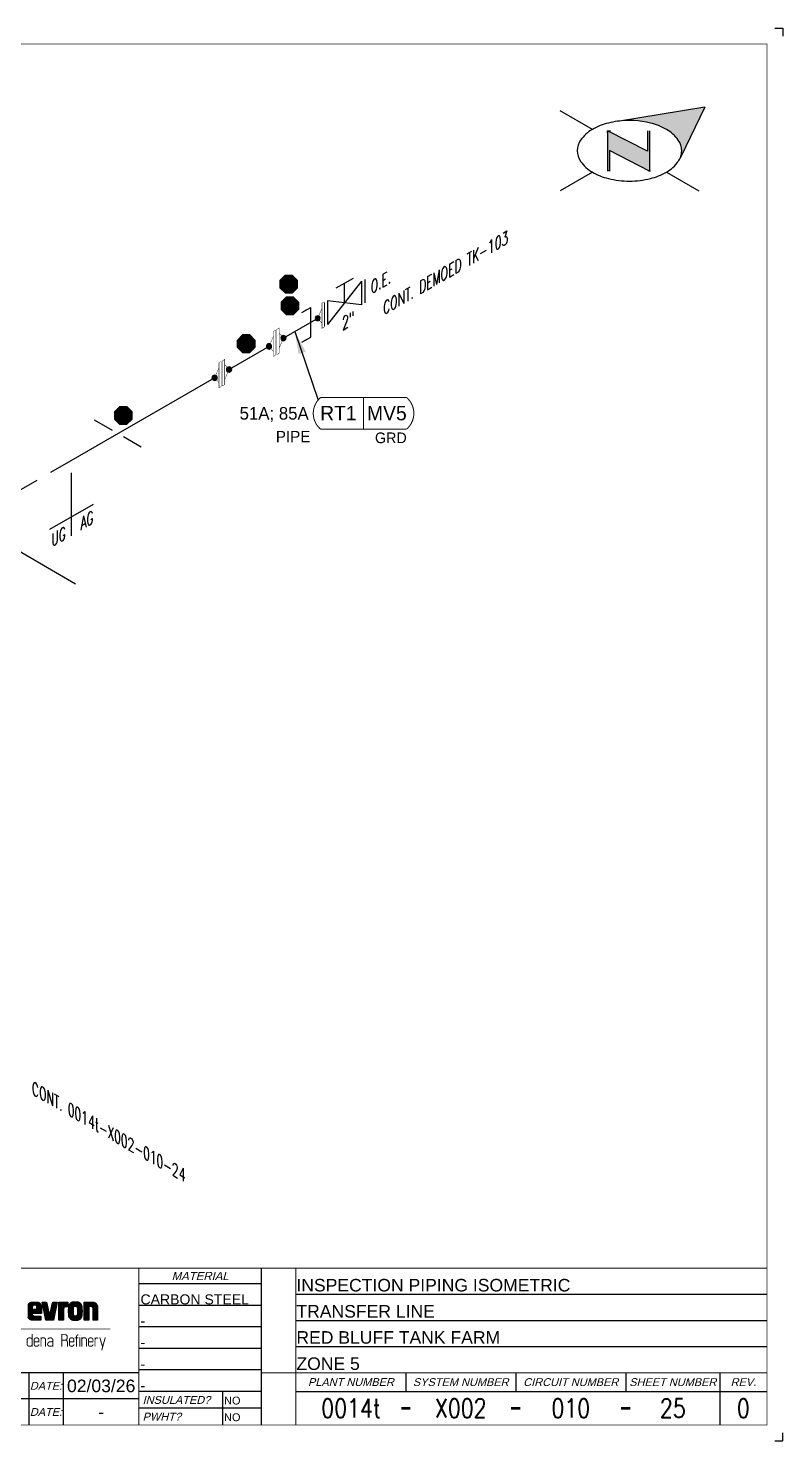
# Model space of a CAD drawing. Header units: inches. Extents: x 0.1 to 17.4, y 0.1 to 11.4.
# Drawn here: x 11.37 to 17.38, y 0.12 to 11.37 of the extents above; entities that cross this region are included whole.
import ezdxf
from ezdxf.enums import TextEntityAlignment as Align

# ---------------------------------------------------------------- set-up
doc = ezdxf.new("R2010")
doc.units = ezdxf.units.IN
doc.header["$MEASUREMENT"] = 0
doc.linetypes.add('HIDDEN', pattern=[0.375, 0.25, -0.125])
doc.linetypes.add('HIDDEN2', pattern=[0.1875, 0.125, -0.0625])
for name, color, linetype in [('3', 1, 'Continuous'), ('BORDER', 3, 'Continuous'), ('BORDERTEXT', 7, 'Continuous'), ('COMP', 1, 'Continuous'), ('Continuation', 7, 'Continuous'), ('DL', 20, 'Continuous'), ('FITTINGS', 4, 'Continuous'), ('LOGO', 8, 'Continuous'), ('PART_PCML', 7, 'Continuous'), ('PART_SelectedCML_RT', 132, 'Continuous'), ('PIPE-ANNO', 150, 'HIDDEN2'), ('TEXT', 7, 'Continuous'), ('UNAS.PIPE', 251, 'Continuous'), ('Welds', 7, 'Continuous')]:
    doc.layers.add(name, color=color, linetype=linetype)
doc.layers.add('PIPE', color=7, linetype='Continuous', lineweight=30)
doc.styles.add('CMLPAS', font='')
doc.styles.add('FEASStandard', font='arial.ttf')
doc.styles.add('PART_Standard', font='romans', dxfattribs={"width": 0.8, "height": 0.09})
doc.styles.add('Richmond', font='arial.ttf')
doc.styles.add('SIMPLEX', font='ROMANS')
doc.styles.get("Standard").update_dxf_attribs({"font": 'arial.ttf'})
doc.styles.get('CMLPAS').set_extended_font_data('Cordia New')
doc.dimstyles.new('Richmond', dxfattribs={"dimtxt": 0.18, "dimasz": 0.18, "dimexe": 0.18, "dimexo": 0.0625, "dimgap": 0.09, "dimtad": 0, "dimtih": 1, "dimtoh": 1, "dimdec": 4, "dimzin": 0, "dimdsep": 46, "dimtxsty": 'Richmond', "dimcen": 0.09, "dimadec": 0, "dimazin": 0, "dimtfac": 1, "dimtdec": 4, "dimtofl": 0, "dimtmove": 0, "dimatfit": 3, "dimfxl": 1, "dimtolj": 1, "dimtzin": 0, "dimarcsym": 0})
doc.dimstyles.get("Standard").update_dxf_attribs({"dimtxt": 0.18, "dimasz": 0.18, "dimexe": 0.18, "dimexo": 0.0625, "dimgap": 0.09, "dimtad": 0, "dimtih": 1, "dimtoh": 1, "dimdec": 4, "dimzin": 0, "dimdsep": 46, "dimtxsty": 'Standard', "dimcen": 0.09, "dimadec": 0, "dimazin": 0, "dimtfac": 1, "dimtdec": 4, "dimtofl": 0, "dimtmove": 0, "dimatfit": 3, "dimfxl": 1, "dimtolj": 1, "dimtzin": 0, "dimarcsym": 0})

# ---------------------------------------------------------------- blocks, each defined once
blk = doc.blocks.new('north2')
at = {"layer": 'BORDER'}
for points in [[(-0.706, -0.767, -0.156851), (-0.679, -0.851, -0.095667), (-0.689, -0.905), (-0.495, -0.504), (-1.19, -0.617, -0.092194), (-0.928, -0.631, -0.072341), (-0.801, -0.681, -0.106617)], [(-0.938, -1.011), (-0.936, -1.009), (-0.936, -0.691), (-0.952, -0.691), (-0.952, -0.853), (-1.27, -0.691), (-1.27, -0.707), (-1.27, -1.012), (-1.254, -1.012), (-1.254, -0.849)]]:
    blk.add_hatch(color=7, dxfattribs=at).paths.add_polyline_path(points)
at = {"layer": 'BORDER', "color": 7}
for p, q in [((-1.389, -0.681), (-1.646, -0.533)), ((-0.495, -0.504), (-1.19, -0.617)), ((-0.495, -0.504), (-0.689, -0.905)), ((-1.27, -0.691), (-1.27, -1.012)), ((-0.952, -0.853), (-1.27, -0.691)), ((-1.27, -0.707), (-1.27, -0.691)), ((-1.262, -0.691), (-1.246, -0.691)), ((-0.952, -0.691), (-0.952, -0.853)), ((-0.936, -0.691), (-0.936, -1.012)), ((-0.936, -1.012), (-1.254, -0.849)), ((-1.254, -0.849), (-1.254, -1.012)), ((-1.26, -1.011), (-1.262, -1.009)), ((-0.928, -1.012), (-0.944, -1.012)), ((-1.389, -1.021), (-1.646, -1.169)), ((-0.801, -1.021), (-0.544, -1.169))]:
    blk.add_line(p, q, dxfattribs=at)
for centre, radius, start, end in [((-1.152, -1.093), 0.476, 103.4495, 120), ((-1.095, -1.329), 0.719, 97.6203, 103.4495), ((-1.095, -1.329), 0.719, 76.5505, 97.6203), ((-1.039, -1.093), 0.476, 60, 76.5505), ((-1.367, -0.851), 0.144, 144.3429, 180), ((-1.238, -0.944), 0.304, 120, 144.3429), ((-0.953, -0.944), 0.304, 35.6571, 60), ((-0.823, -0.851), 0.144, 360, 35.6571), ((-1.367, -0.851), 0.144, 180, 215.6571), ((-0.823, -0.851), 0.144, 337.5796, 360), ((-1.238, -0.758), 0.304, 215.6571, 240), ((-0.953, -0.758), 0.304, 300, 324.3429), ((-0.823, -0.851), 0.144, 324.3429, 337.5547), ((-1.152, -0.609), 0.476, 240, 256.5505), ((-1.095, -0.373), 0.719, 256.5505, 270), ((-1.095, -0.373), 0.719, 270, 283.4495), ((-1.039, -0.609), 0.476, 283.4495, 300)]:
    blk.add_arc(centre, radius, start, end, dxfattribs=at)
blk = doc.blocks.new('A$C6804a2e5')
blk.add_blockref('north2', (0, 0))
blk = doc.blocks.new('A$C860dd1f6')
at = {"layer": 'PIPE'}
blk.add_blockref('A$C6804a2e5', (0, 0), dxfattribs=at)
blk = doc.blocks.new('Border')
at = {"layer": 'BORDER'}
for p, q in [((13.225, 1.375), (12.25, 1.375)), ((13.5, 1.292), (17.25, 1.292)), ((13.225, 1.203), (12.25, 1.203)), ((13.225, 1.032), (12.25, 1.032)), ((13.5, 1.083), (17.25, 1.083)), ((13.225, 0.86), (12.25, 0.86)), ((13.5, 0.875), (17.25, 0.875)), ((13.225, 0.689), (12.25, 0.689)), ((12.25, 0.667), (10.375, 0.667)), ((11.375, 0.667), (11.375, 0.25)), ((11.65, 0.25), (11.65, 0.667)), ((14.375, 0.667), (14.375, 0.517)), ((15.25, 0.667), (15.25, 0.517)), ((16.125, 0.667), (16.125, 0.517)), ((16.875, 0.667), (16.875, 0.25)), ((12.25, 0.458), (10.375, 0.458)), ((13.225, 0.517), (12.25, 0.517)), ((12.917, 0.517), (12.917, 0.25)), ((13.5, 0.517), (17.25, 0.517)), ((13.225, 0.384), (12.25, 0.384))]:
    blk.add_line(p, q, dxfattribs=at)
at = {"layer": 'BORDER', "const_width": 0.005}
blk.add_lwpolyline([(0.25, 0.25), (17.25, 0.25), (17.25, 11.25), (0.25, 11.25)], close=True, dxfattribs=at)
at = {"layer": 'BORDER', "const_width": 0.00833}
for points in [[(17.25, 1.5), (0.25, 1.5)], [(12.25, 0.25), (12.25, 1.5)], [(13.225, 0.25), (13.225, 1.5)], [(13.5, 0.25), (13.5, 1.5)], [(13.225, 0.667), (17.25, 0.667)]]:
    blk.add_lwpolyline(points, dxfattribs=at)
at = {"layer": 'BORDERTEXT'}
blk.add_line((16.113, 0.384), (16.125, 0.384), dxfattribs=at)
at = {"layer": 'BORDERTEXT', "const_width": 0.0208}
for points in [[(14.338, 0.384), (14.412, 0.384)], [(15.212, 0.384), (15.287, 0.384)], [(16.087, 0.384), (16.163, 0.384)]]:
    blk.add_lwpolyline(points, dxfattribs=at)
at = {"layer": 'LOGO'}
for p, q in [((11.371, 1.104), (11.371, 1.211)), ((11.374, 1.099), (11.374, 1.216)), ((11.377, 1.096), (11.377, 1.219)), ((11.38, 1.093), (11.38, 1.222)), ((11.383, 1.091), (11.383, 1.224)), ((11.386, 1.089), (11.386, 1.226)), ((11.389, 1.088), (11.389, 1.227)), ((11.393, 1.087), (11.393, 1.228)), ((11.396, 1.086), (11.396, 1.229)), ((11.399, 1.086), (11.399, 1.229)), ((11.402, 1.139), (11.402, 1.229)), ((11.402, 1.086), (11.402, 1.132)), ((11.405, 1.2), (11.405, 1.229)), ((11.405, 1.139), (11.405, 1.174)), ((11.408, 1.202), (11.408, 1.229)), ((11.408, 1.139), (11.408, 1.174)), ((11.411, 1.204), (11.411, 1.229)), ((11.411, 1.139), (11.411, 1.174)), ((11.414, 1.205), (11.414, 1.229)), ((11.414, 1.139), (11.414, 1.174)), ((11.418, 1.205), (11.418, 1.229)), ((11.418, 1.139), (11.418, 1.174)), ((11.421, 1.205), (11.421, 1.229)), ((11.421, 1.139), (11.421, 1.174)), ((11.424, 1.205), (11.424, 1.229)), ((11.424, 1.139), (11.424, 1.174)), ((11.427, 1.205), (11.427, 1.229)), ((11.427, 1.139), (11.427, 1.174)), ((11.43, 1.204), (11.43, 1.229)), ((11.43, 1.139), (11.43, 1.174)), ((11.433, 1.202), (11.433, 1.229)), ((11.433, 1.139), (11.433, 1.174)), ((11.436, 1.199), (11.436, 1.229)), ((11.436, 1.139), (11.436, 1.174)), ((11.439, 1.139), (11.439, 1.229)), ((11.443, 1.139), (11.443, 1.229)), ((11.446, 1.139), (11.446, 1.229)), ((11.449, 1.139), (11.449, 1.228)), ((11.452, 1.139), (11.452, 1.227)), ((11.455, 1.139), (11.455, 1.225)), ((11.458, 1.139), (11.458, 1.223)), ((11.461, 1.139), (11.461, 1.221)), ((11.464, 1.139), (11.464, 1.218)), ((11.468, 1.139), (11.468, 1.214)), ((11.471, 1.139), (11.471, 1.208)), ((11.474, 1.139), (11.474, 1.196)), ((11.483, 1.216), (11.483, 1.229)), ((11.486, 1.201), (11.486, 1.229)), ((11.489, 1.186), (11.489, 1.229)), ((11.493, 1.171), (11.493, 1.229)), ((11.496, 1.156), (11.496, 1.229)), ((11.499, 1.141), (11.499, 1.229)), ((11.502, 1.126), (11.502, 1.229)), ((11.505, 1.111), (11.505, 1.229)), ((11.508, 1.096), (11.508, 1.229)), ((11.511, 1.086), (11.511, 1.229)), ((11.514, 1.086), (11.514, 1.229)), ((11.518, 1.086), (11.518, 1.224)), ((11.521, 1.086), (11.521, 1.209)), ((11.524, 1.086), (11.524, 1.195)), ((11.527, 1.086), (11.527, 1.181)), ((11.53, 1.086), (11.53, 1.167)), ((11.533, 1.086), (11.533, 1.153)), ((11.536, 1.086), (11.536, 1.138)), ((11.543, 1.086), (11.543, 1.133)), ((11.546, 1.086), (11.546, 1.146)), ((11.549, 1.086), (11.549, 1.16)), ((11.552, 1.086), (11.552, 1.174)), ((11.555, 1.086), (11.555, 1.187)), ((11.558, 1.086), (11.558, 1.201)), ((11.561, 1.086), (11.561, 1.215)), ((11.564, 1.086), (11.564, 1.228)), ((11.568, 1.086), (11.568, 1.229)), ((11.571, 1.089), (11.571, 1.229)), ((11.574, 1.104), (11.574, 1.229)), ((11.577, 1.119), (11.577, 1.229)), ((11.58, 1.134), (11.58, 1.229)), ((11.583, 1.149), (11.583, 1.229)), ((11.586, 1.163), (11.586, 1.229)), ((11.589, 1.178), (11.589, 1.229)), ((11.593, 1.193), (11.593, 1.229)), ((11.596, 1.208), (11.596, 1.229)), ((11.599, 1.222), (11.599, 1.229)), ((11.614, 1.086), (11.614, 1.229)), ((11.618, 1.086), (11.618, 1.229)), ((11.621, 1.086), (11.621, 1.229)), ((11.624, 1.086), (11.624, 1.229)), ((11.627, 1.086), (11.627, 1.229)), ((11.63, 1.086), (11.63, 1.229)), ((11.633, 1.086), (11.633, 1.229)), ((11.636, 1.086), (11.636, 1.229)), ((11.639, 1.086), (11.639, 1.229)), ((11.643, 1.086), (11.643, 1.229)), ((11.646, 1.086), (11.646, 1.229)), ((11.649, 1.086), (11.649, 1.229)), ((11.652, 1.183), (11.652, 1.229)), ((11.655, 1.187), (11.655, 1.229)), ((11.658, 1.189), (11.658, 1.229)), ((11.661, 1.19), (11.661, 1.229)), ((11.664, 1.191), (11.664, 1.229)), ((11.668, 1.191), (11.668, 1.229)), ((11.671, 1.191), (11.671, 1.229)), ((11.674, 1.191), (11.674, 1.229)), ((11.677, 1.191), (11.677, 1.229)), ((11.68, 1.191), (11.68, 1.229)), ((11.683, 1.191), (11.683, 1.229)), ((11.689, 1.143), (11.689, 1.173)), ((11.693, 1.115), (11.693, 1.201)), ((11.696, 1.107), (11.696, 1.208)), ((11.699, 1.103), (11.699, 1.213)), ((11.702, 1.099), (11.702, 1.216)), ((11.705, 1.096), (11.705, 1.22)), ((11.708, 1.093), (11.708, 1.222)), ((11.711, 1.092), (11.711, 1.224)), ((11.714, 1.09), (11.714, 1.225)), ((11.718, 1.088), (11.718, 1.227)), ((11.721, 1.087), (11.721, 1.228)), ((11.724, 1.087), (11.724, 1.229)), ((11.727, 1.185), (11.727, 1.229)), ((11.727, 1.086), (11.727, 1.13)), ((11.73, 1.19), (11.73, 1.229)), ((11.733, 1.193), (11.733, 1.229)), ((11.736, 1.194), (11.736, 1.229)), ((11.739, 1.195), (11.739, 1.229)), ((11.743, 1.195), (11.743, 1.229)), ((11.746, 1.195), (11.746, 1.229)), ((11.749, 1.195), (11.749, 1.229)), ((11.752, 1.195), (11.752, 1.229)), ((11.755, 1.193), (11.755, 1.229)), ((11.758, 1.191), (11.758, 1.229)), ((11.761, 1.187), (11.761, 1.229)), ((11.761, 1.086), (11.761, 1.129)), ((11.764, 1.087), (11.764, 1.229)), ((11.768, 1.087), (11.768, 1.228)), ((11.771, 1.088), (11.771, 1.227)), ((11.774, 1.089), (11.774, 1.226)), ((11.777, 1.091), (11.777, 1.224)), ((11.78, 1.093), (11.78, 1.222)), ((11.783, 1.095), (11.783, 1.22)), ((11.786, 1.098), (11.786, 1.217)), ((11.789, 1.102), (11.789, 1.214)), ((11.793, 1.106), (11.793, 1.209)), ((11.796, 1.113), (11.796, 1.202)), ((11.799, 1.131), (11.799, 1.184)), ((11.814, 1.086), (11.814, 1.229)), ((11.818, 1.086), (11.818, 1.229)), ((11.821, 1.086), (11.821, 1.229)), ((11.824, 1.086), (11.824, 1.229)), ((11.827, 1.086), (11.827, 1.229)), ((11.83, 1.086), (11.83, 1.229)), ((11.833, 1.086), (11.833, 1.229)), ((11.836, 1.086), (11.836, 1.229)), ((11.839, 1.086), (11.839, 1.229)), ((11.843, 1.086), (11.843, 1.229)), ((11.846, 1.086), (11.846, 1.229)), ((11.849, 1.086), (11.849, 1.229)), ((11.852, 1.194), (11.852, 1.229)), ((11.855, 1.194), (11.855, 1.229)), ((11.858, 1.194), (11.858, 1.229)), ((11.861, 1.194), (11.861, 1.229)), ((11.864, 1.194), (11.864, 1.229)), ((11.868, 1.194), (11.868, 1.229)), ((11.871, 1.193), (11.871, 1.229)), ((11.874, 1.193), (11.874, 1.229)), ((11.877, 1.191), (11.877, 1.229)), ((11.88, 1.188), (11.88, 1.229)), ((11.883, 1.184), (11.883, 1.229)), ((11.886, 1.086), (11.886, 1.229)), ((11.889, 1.086), (11.889, 1.228)), ((11.893, 1.086), (11.893, 1.228)), ((11.896, 1.086), (11.896, 1.226)), ((11.899, 1.086), (11.899, 1.225)), ((11.902, 1.086), (11.902, 1.223)), ((11.905, 1.086), (11.905, 1.221)), ((11.908, 1.086), (11.908, 1.219)), ((11.911, 1.086), (11.911, 1.215)), ((11.914, 1.086), (11.914, 1.212)), ((11.918, 1.086), (11.918, 1.206)), ((11.921, 1.086), (11.921, 1.198)), ((11.405, 1.086), (11.405, 1.124)), ((11.408, 1.086), (11.408, 1.121)), ((11.411, 1.086), (11.411, 1.119)), ((11.414, 1.086), (11.414, 1.118)), ((11.418, 1.086), (11.418, 1.117)), ((11.421, 1.086), (11.421, 1.117)), ((11.424, 1.086), (11.424, 1.117)), ((11.427, 1.086), (11.427, 1.117)), ((11.43, 1.086), (11.43, 1.117)), ((11.433, 1.086), (11.433, 1.117)), ((11.436, 1.086), (11.436, 1.117)), ((11.439, 1.086), (11.439, 1.117)), ((11.443, 1.086), (11.443, 1.117)), ((11.446, 1.086), (11.446, 1.117)), ((11.449, 1.086), (11.449, 1.117)), ((11.452, 1.086), (11.452, 1.117)), ((11.455, 1.086), (11.455, 1.117)), ((11.458, 1.086), (11.458, 1.117)), ((11.461, 1.086), (11.461, 1.117)), ((11.464, 1.086), (11.464, 1.117)), ((11.468, 1.086), (11.468, 1.117)), ((11.471, 1.086), (11.471, 1.117)), ((11.539, 1.086), (11.539, 1.124)), ((11.73, 1.086), (11.73, 1.125)), ((11.733, 1.086), (11.733, 1.122)), ((11.736, 1.086), (11.736, 1.121)), ((11.739, 1.086), (11.739, 1.12)), ((11.743, 1.086), (11.743, 1.12)), ((11.746, 1.086), (11.746, 1.12)), ((11.749, 1.086), (11.749, 1.12)), ((11.752, 1.086), (11.752, 1.121)), ((11.755, 1.086), (11.755, 1.122)), ((11.758, 1.086), (11.758, 1.124))]:
    blk.add_line(p, q, dxfattribs=at)
for points in [[(11.369, 1.209), (11.37, 1.211), (11.372, 1.213), (11.373, 1.215), (11.374, 1.216), (11.376, 1.218), (11.377, 1.22), (11.379, 1.221), (11.381, 1.223), (11.382, 1.224), (11.385, 1.225), (11.387, 1.226), (11.389, 1.227), (11.391, 1.228), (11.393, 1.228), (11.395, 1.229), (11.397, 1.229), (11.399, 1.229), (11.402, 1.229), (11.438, 1.229), (11.44, 1.229), (11.443, 1.229), (11.445, 1.229), (11.447, 1.228), (11.449, 1.228), (11.451, 1.227), (11.453, 1.226), (11.455, 1.225), (11.457, 1.224), (11.459, 1.223), (11.461, 1.221), (11.463, 1.22), (11.464, 1.218), (11.466, 1.216), (11.467, 1.215), (11.468, 1.213), (11.47, 1.211), (11.47, 1.209), (11.471, 1.207), (11.472, 1.205), (11.473, 1.203), (11.473, 1.2), (11.474, 1.198), (11.474, 1.196), (11.474, 1.194), (11.474, 1.139), (11.402, 1.139), (11.402, 1.139), (11.402, 1.133), (11.402, 1.132), (11.402, 1.13), (11.403, 1.129), (11.403, 1.127), (11.404, 1.126), (11.405, 1.125), (11.406, 1.123), (11.407, 1.122), (11.408, 1.121), (11.409, 1.12), (11.411, 1.119), (11.412, 1.119), (11.414, 1.118), (11.415, 1.117), (11.417, 1.117), (11.418, 1.117), (11.42, 1.117), (11.471, 1.117), (11.471, 1.086), (11.402, 1.086), (11.399, 1.086), (11.397, 1.086), (11.395, 1.086), (11.393, 1.087), (11.391, 1.088), (11.389, 1.088), (11.387, 1.089), (11.385, 1.09), (11.382, 1.091), (11.381, 1.093), (11.379, 1.094), (11.377, 1.095), (11.376, 1.097), (11.374, 1.099), (11.373, 1.101), (11.372, 1.102), (11.37, 1.104), (11.369, 1.106)], [(11.439, 1.174), (11.439, 1.191), (11.439, 1.192), (11.439, 1.194), (11.438, 1.195), (11.438, 1.196), (11.437, 1.198), (11.437, 1.199), (11.436, 1.2), (11.435, 1.201), (11.434, 1.202), (11.433, 1.202), (11.432, 1.203), (11.431, 1.204), (11.429, 1.204), (11.428, 1.205), (11.427, 1.205), (11.425, 1.205), (11.416, 1.205), (11.415, 1.205), (11.413, 1.205), (11.412, 1.204), (11.411, 1.204), (11.409, 1.203), (11.408, 1.202), (11.407, 1.202), (11.406, 1.201), (11.405, 1.2), (11.404, 1.199), (11.404, 1.198), (11.403, 1.196), (11.403, 1.195), (11.402, 1.194), (11.402, 1.192), (11.402, 1.191), (11.402, 1.174), (11.439, 1.174)], [(11.57, 1.086), (11.51, 1.086), (11.48, 1.229), (11.516, 1.229), (11.54, 1.121), (11.565, 1.229), (11.6, 1.229), (11.57, 1.086)], [(11.614, 1.086), (11.614, 1.229), (11.684, 1.229), (11.684, 1.191), (11.665, 1.191), (11.664, 1.191), (11.662, 1.19), (11.661, 1.19), (11.66, 1.19), (11.658, 1.189), (11.657, 1.189), (11.656, 1.188), (11.655, 1.187), (11.654, 1.186), (11.653, 1.185), (11.652, 1.184), (11.652, 1.182), (11.651, 1.181), (11.651, 1.18), (11.651, 1.179), (11.65, 1.177), (11.65, 1.176), (11.65, 1.086), (11.614, 1.086)]]:
    blk.add_lwpolyline(points, dxfattribs=at)
for points in [[(11.696, 1.209), (11.695, 1.206), (11.694, 1.204), (11.693, 1.202), (11.692, 1.2), (11.692, 1.197), (11.691, 1.195), (11.691, 1.192), (11.691, 1.19), (11.691, 1.188), (11.69, 1.187), (11.69, 1.187), (11.69, 1.186), (11.69, 1.186), (11.69, 1.185), (11.69, 1.185), (11.69, 1.184), (11.69, 1.184), (11.69, 1.183), (11.69, 1.183), (11.69, 1.182), (11.69, 1.182), (11.69, 1.181), (11.69, 1.181), (11.69, 1.18), (11.69, 1.18), (11.69, 1.179), (11.69, 1.179), (11.69, 1.178), (11.69, 1.178), (11.69, 1.177), (11.69, 1.177), (11.69, 1.176), (11.69, 1.176), (11.69, 1.175), (11.69, 1.175), (11.69, 1.174), (11.69, 1.174), (11.69, 1.173), (11.69, 1.173), (11.689, 1.172), (11.689, 1.172), (11.689, 1.171), (11.689, 1.171), (11.689, 1.17), (11.689, 1.17), (11.689, 1.169), (11.689, 1.169), (11.689, 1.168), (11.689, 1.168), (11.689, 1.167), (11.689, 1.167), (11.689, 1.166), (11.689, 1.166), (11.689, 1.165), (11.689, 1.165), (11.689, 1.164), (11.689, 1.164), (11.689, 1.163), (11.689, 1.163), (11.689, 1.162), (11.689, 1.162), (11.689, 1.161), (11.689, 1.16), (11.689, 1.16), (11.689, 1.16), (11.689, 1.159), (11.689, 1.159), (11.689, 1.158), (11.689, 1.157), (11.689, 1.157), (11.689, 1.157), (11.689, 1.156), (11.689, 1.156), (11.689, 1.155), (11.689, 1.155), (11.689, 1.154), (11.689, 1.154), (11.689, 1.153), (11.689, 1.153), (11.689, 1.152), (11.689, 1.151), (11.689, 1.151), (11.689, 1.151), (11.689, 1.15), (11.689, 1.15), (11.689, 1.149), (11.689, 1.148), (11.689, 1.148), (11.689, 1.148), (11.689, 1.147), (11.689, 1.147), (11.689, 1.146), (11.689, 1.146), (11.689, 1.145), (11.689, 1.145), (11.689, 1.144), (11.689, 1.144), (11.689, 1.143), (11.69, 1.142), (11.69, 1.142), (11.69, 1.141), (11.69, 1.141), (11.69, 1.141), (11.69, 1.14), (11.69, 1.139), (11.69, 1.139), (11.69, 1.138), (11.69, 1.138), (11.69, 1.138), (11.69, 1.137), (11.69, 1.136), (11.69, 1.136), (11.69, 1.135), (11.69, 1.135), (11.69, 1.134), (11.69, 1.134), (11.69, 1.133), (11.69, 1.133), (11.69, 1.132), (11.69, 1.132), (11.69, 1.131), (11.69, 1.131), (11.69, 1.13), (11.69, 1.13), (11.69, 1.129), (11.69, 1.129), (11.69, 1.129), (11.69, 1.128), (11.691, 1.127), (11.691, 1.128), (11.691, 1.125), (11.691, 1.123), (11.691, 1.12), (11.692, 1.118), (11.692, 1.116), (11.693, 1.113), (11.694, 1.111), (11.695, 1.109), (11.696, 1.107), (11.697, 1.105), (11.699, 1.103), (11.7, 1.101), (11.702, 1.099), (11.703, 1.097), (11.705, 1.095), (11.707, 1.094), (11.709, 1.093), (11.711, 1.091), (11.714, 1.09), (11.716, 1.089), (11.718, 1.088), (11.72, 1.088), (11.723, 1.087), (11.725, 1.086), (11.727, 1.086), (11.73, 1.086), (11.732, 1.086), (11.745, 1.086), (11.757, 1.086), (11.759, 1.086), (11.762, 1.086), (11.764, 1.086), (11.766, 1.087), (11.769, 1.088), (11.771, 1.088), (11.773, 1.089), (11.775, 1.09), (11.778, 1.091), (11.78, 1.093), (11.782, 1.094), (11.783, 1.095), (11.785, 1.097), (11.787, 1.099), (11.789, 1.101), (11.79, 1.103), (11.792, 1.105), (11.793, 1.107), (11.794, 1.109), (11.795, 1.111), (11.796, 1.113), (11.797, 1.116), (11.797, 1.118), (11.798, 1.12), (11.798, 1.123), (11.798, 1.125), (11.798, 1.128), (11.798, 1.127), (11.798, 1.128), (11.799, 1.129), (11.799, 1.13), (11.799, 1.13), (11.799, 1.131), (11.799, 1.132), (11.799, 1.133), (11.799, 1.133), (11.799, 1.134), (11.8, 1.135), (11.8, 1.136), (11.8, 1.136), (11.8, 1.137), (11.8, 1.138), (11.8, 1.139), (11.8, 1.139), (11.8, 1.14), (11.8, 1.141), (11.8, 1.142), (11.8, 1.142), (11.8, 1.143), (11.8, 1.144), (11.8, 1.145), (11.8, 1.146), (11.8, 1.146), (11.8, 1.147), (11.8, 1.148), (11.8, 1.148), (11.8, 1.149), (11.801, 1.15), (11.801, 1.151), (11.801, 1.151), (11.801, 1.152), (11.801, 1.153), (11.801, 1.154), (11.801, 1.155), (11.801, 1.155), (11.801, 1.156), (11.801, 1.157), (11.801, 1.157), (11.801, 1.158), (11.801, 1.159), (11.801, 1.16), (11.801, 1.16), (11.801, 1.161), (11.801, 1.162), (11.801, 1.163), (11.801, 1.164), (11.801, 1.165), (11.8, 1.165), (11.8, 1.166), (11.8, 1.167), (11.8, 1.168), (11.8, 1.168), (11.8, 1.169), (11.8, 1.17), (11.8, 1.17), (11.8, 1.171), (11.8, 1.172), (11.8, 1.173), (11.8, 1.174), (11.8, 1.174), (11.8, 1.175), (11.8, 1.176), (11.8, 1.177), (11.8, 1.177), (11.8, 1.178), (11.8, 1.179), (11.8, 1.179), (11.799, 1.18), (11.799, 1.181), (11.799, 1.182), (11.799, 1.182), (11.799, 1.183), (11.799, 1.184), (11.799, 1.185), (11.799, 1.186), (11.799, 1.186), (11.798, 1.187), (11.798, 1.188), (11.798, 1.19), (11.798, 1.192), (11.798, 1.195), (11.797, 1.197), (11.797, 1.2), (11.796, 1.202), (11.795, 1.204), (11.794, 1.206), (11.793, 1.209), (11.792, 1.211), (11.79, 1.213), (11.789, 1.214), (11.787, 1.216), (11.785, 1.218), (11.783, 1.22), (11.782, 1.221), (11.78, 1.223), (11.778, 1.224), (11.775, 1.225), (11.773, 1.226), (11.771, 1.227), (11.769, 1.228), (11.766, 1.228), (11.764, 1.229), (11.762, 1.229), (11.759, 1.229), (11.757, 1.229), (11.745, 1.229), (11.732, 1.229), (11.73, 1.229), (11.727, 1.229), (11.725, 1.229), (11.723, 1.228), (11.72, 1.228), (11.718, 1.227), (11.716, 1.226), (11.714, 1.225), (11.711, 1.224), (11.709, 1.223), (11.707, 1.221), (11.705, 1.22), (11.703, 1.218), (11.702, 1.216), (11.7, 1.214), (11.699, 1.213), (11.697, 1.211)], [(11.727, 1.186), (11.727, 1.184), (11.726, 1.183), (11.726, 1.182), (11.726, 1.18), (11.726, 1.135), (11.726, 1.133), (11.726, 1.132), (11.727, 1.131), (11.727, 1.13), (11.728, 1.128), (11.729, 1.127), (11.729, 1.126), (11.73, 1.125), (11.731, 1.124), (11.732, 1.123), (11.733, 1.122), (11.734, 1.121), (11.736, 1.121), (11.737, 1.121), (11.738, 1.12), (11.74, 1.12), (11.741, 1.12), (11.745, 1.12), (11.748, 1.12), (11.749, 1.12), (11.751, 1.12), (11.752, 1.121), (11.753, 1.121), (11.754, 1.121), (11.756, 1.122), (11.757, 1.123), (11.758, 1.124), (11.759, 1.125), (11.76, 1.126), (11.761, 1.127), (11.761, 1.128), (11.762, 1.13), (11.762, 1.131), (11.762, 1.132), (11.762, 1.133), (11.763, 1.135), (11.763, 1.18), (11.762, 1.182), (11.762, 1.183), (11.762, 1.184), (11.762, 1.186), (11.761, 1.187), (11.761, 1.188), (11.76, 1.189), (11.759, 1.19), (11.758, 1.191), (11.757, 1.192), (11.756, 1.193), (11.754, 1.194), (11.753, 1.194), (11.752, 1.195), (11.751, 1.195), (11.749, 1.195), (11.748, 1.195), (11.741, 1.195), (11.74, 1.195), (11.738, 1.195), (11.737, 1.195), (11.736, 1.194), (11.734, 1.194), (11.733, 1.193), (11.732, 1.192), (11.731, 1.191), (11.73, 1.19), (11.729, 1.189), (11.729, 1.188), (11.728, 1.187)]]:
    blk.add_lwpolyline(points, close=True, dxfattribs=at)
blk.add_lwpolyline([(11.897, 1.226), (11.899, 1.225), (11.901, 1.224), (11.903, 1.223), (11.905, 1.221), (11.907, 1.22), (11.909, 1.218), (11.911, 1.216), (11.912, 1.214), (11.914, 1.213), (11.915, 1.211), (11.916, 1.209), (11.917, 1.206), (11.919, 1.204), (11.919, 1.202), (11.92, 1.2), (11.921, 1.197), (11.921, 1.195), (11.922, 1.192), (11.922, 1.19), (11.922, 1.188), (11.922, 1.086), (11.885, 1.086), (11.885, 1.177, 0.414214), (11.868, 1.194), (11.851, 1.194), (11.851, 1.086), (11.814, 1.086), (11.814, 1.229), (11.88, 1.229), (11.883, 1.229), (11.885, 1.229), (11.887, 1.229), (11.89, 1.228), (11.892, 1.228), (11.895, 1.227)], format="xyb", close=True, dxfattribs=at)
for points, const_width in [([(12.024, 1.015), (11.127, 1.015)], 0.00625), ([(11.4, 0.976), (11.4, 0.875)], 0.00773), ([(11.45, 0.913), (11.421, 0.913)], 0.00773), ([(11.471, 0.948), (11.471, 0.933)], 0.00773), ([(11.638, 0.974), (11.638, 0.875)], 0.00773), ([(11.729, 0.913), (11.7, 0.913)], 0.00773), ([(11.74, 0.944), (11.769, 0.944)], 0.00773), ([(11.781, 0.948), (11.781, 0.875)], 0.00773), ([(11.796, 0.948), (11.796, 0.933)], 0.00773), ([(11.881, 0.913), (11.852, 0.913)], 0.00773), ([(11.901, 0.948), (11.901, 0.875)], 0.00773), ([(11.939, 0.948), (11.961, 0.874)], 0.00773), ([(11.983, 0.948), (11.954, 0.845)], 0.00773)]:
    blk.add_lwpolyline(points, dxfattribs=dict(at, const_width=const_width))
for points, const_width in [([(11.4, 0.933), (11.4, 0.933, 0.313861), (11.385, 0.944), (11.374, 0.944, 0.382974), (11.36, 0.922), (11.36, 0.9, 0.382974), (11.374, 0.878), (11.385, 0.878, 0.313861), (11.4, 0.889), (11.4, 0.889)], 0.00773), ([(11.454, 0.909), (11.454, 0.929, 0.414214), (11.439, 0.944), (11.432, 0.944, 0.414214), (11.417, 0.929), (11.417, 0.893, 0.414214), (11.432, 0.878), (11.439, 0.878, 0.414214), (11.454, 0.893), (11.454, 0.893)], 0.00773), ([(11.507, 0.875), (11.507, 0.93, 0.414214), (11.493, 0.945), (11.485, 0.945, 0.414214), (11.471, 0.93), (11.471, 0.875)], 0.00773), ([(11.565, 0.915), (11.544, 0.913, 0.396573), (11.524, 0.895), (11.524, 0.891, 0.414214), (11.548, 0.878), (11.565, 0.881)], 0.00773), ([(11.526, 0.933), (11.526, 0.933, -0.313861), (11.54, 0.944), (11.551, 0.944, -0.382974), (11.566, 0.922), (11.566, 0.875, -0.382974)], 0.00773), ([(11.642, 0.97), (11.663, 0.97, -0.414214), (11.68, 0.953), (11.68, 0.944, -0.414214), (11.663, 0.927), (11.642, 0.927)], 0.00773), ([(11.666, 0.927), (11.666, 0.927, -0.379119), (11.681, 0.912), (11.681, 0.875)], 0.00773), ([(11.733, 0.909), (11.733, 0.929, 0.414214), (11.718, 0.944), (11.711, 0.944, 0.414214), (11.697, 0.929), (11.697, 0.893, 0.414214), (11.711, 0.878), (11.718, 0.878, 0.414214), (11.733, 0.893), (11.733, 0.893)], 0.00773), ([(11.769, 0.969), (11.769, 0.969, 0.414214), (11.754, 0.955), (11.754, 0.875)], 0.00773), ([(11.779, 0.968, 1), (11.783, 0.968, 1)], 0.00387), ([(11.833, 0.875), (11.833, 0.93, 0.414214), (11.818, 0.945), (11.811, 0.945, 0.414214), (11.796, 0.93), (11.796, 0.875)], 0.00773), ([(11.885, 0.909), (11.885, 0.929, 0.414214), (11.87, 0.944), (11.863, 0.944, 0.414214), (11.848, 0.929), (11.848, 0.893, 0.414214), (11.863, 0.878), (11.87, 0.878, 0.414214), (11.885, 0.893), (11.885, 0.893)], 0.00773), ([(11.926, 0.94), (11.926, 0.94), (11.926, 0.94), (11.926, 0.94, 0.663975), (11.901, 0.929), (11.901, 0.929)], 0.00773)]:
    blk.add_lwpolyline(points, format="xyb", dxfattribs=dict(at, const_width=const_width))
at = {"layer": 'BORDERTEXT', "style": 'FEASStandard', "oblique": 15}
for s, height, p in [('MATERIAL', 0.065, (12.738, 1.437)), ('PLANT NUMBER', 0.0625, (13.938, 0.592)), ('SYSTEM NUMBER', 0.0625, (14.812, 0.592)), ('CIRCUIT NUMBER', 0.0625, (15.688, 0.592)), ('SHEET NUMBER', 0.0625, (16.5, 0.592)), ('REV.', 0.0625, (17.062, 0.592))]:
    blk.add_text(s, height=height, dxfattribs=at).set_placement(p, align=Align.MIDDLE)
for s, p in [('DATE:', (11.382, 0.562)), ('INSULATED?', (12.28, 0.45)), ('DATE:', (11.382, 0.354)), ('PWHT?', (12.28, 0.317))]:
    blk.add_text(s, height=0.0625, dxfattribs=at).set_placement(p, align=Align.MIDDLE_LEFT)
blk = doc.blocks.new('BORDER TEXT')
at = {"layer": 'BORDERTEXT'}
for tag, p, height, style in [('API_PIPE_CLASS', (5.464, 1.254), 0.08, 'Richmond'), ('MATERIAL1', (12.263, 1.211), 0.08, 'Richmond'), ('P&ID_#1', (0.25, 1.083), 0.0625, 'FEASStandard'), ('LINE_#1', (1.487, 1.083), 0.0625, 'FEASStandard'), ('CVX_PIPE_SPEC', (5.462, 1.093), 0.08, 'Richmond'), ('OP_TEMP', (5.169, 0.932), 0.08, 'Richmond'), ('MATERIAL2', (12.263, 1.04), 0.08, 'Richmond'), ('P&ID_#2', (0.25, 0.922), 0.0625, 'FEASStandard'), ('LINE_#2', (1.487, 0.922), 0.0625, 'FEASStandard'), ('MATERIAL3', (12.263, 0.868), 0.08, 'Richmond'), ('P&ID_#3', (0.25, 0.762), 0.0625, 'FEASStandard'), ('LINE_#3', (1.487, 0.762), 0.0625, 'FEASStandard'), ('FROM', (5.015, 0.772), 0.08, 'Richmond'), ('TO', (4.854, 0.611), 0.08, 'Richmond'), ('MATERIAL4', (12.263, 0.696), 0.08, 'Richmond'), ('P&ID_#4', (0.25, 0.601), 0.0625, 'FEASStandard'), ('LINE_#4', (1.487, 0.601), 0.0625, 'FEASStandard'), ('MATERIAL5', (12.263, 0.525), 0.08, 'Richmond'), ('P&ID_#5', (0.25, 0.44), 0.0625, 'FEASStandard'), ('LINE_#5', (1.487, 0.44), 0.0625, 'FEASStandard'), ('MISC', (4.979, 0.451), 0.08, 'Richmond'), ('INSULATION', (12.928, 0.414), 0.0625, 'FEASStandard'), ('P&ID_#6', (0.25, 0.28), 0.0625, 'FEASStandard'), ('LINE_#6', (1.487, 0.28), 0.0625, 'FEASStandard'), ('PWHT', (12.928, 0.281), 0.0625, 'FEASStandard')]:
    blk.add_attdef(tag, p, '', height=height, dxfattribs=dict(at, style=style))
at = {"layer": 'BORDERTEXT', "style": 'FEASStandard'}
for tag, p in [('DR.BY', (11.075, 0.562)), ('DR.BY_DATE', (11.95, 0.562)), ('CHK_BY', (11.075, 0.354)), ('CHK._BY_DATE', (11.95, 0.354))]:
    blk.add_attdef(tag, text='', height=0.1, dxfattribs=at).set_placement(p, align=Align.MIDDLE_CENTER)
at = {"layer": 'BORDERTEXT', "style": 'PART_Standard', "width": 0.8}
for tag, p in [('PLANT_NUMBER', (13.938, 0.384)), ('SYSTEM_NUMBER', (14.812, 0.384)), ('CIRCUIT_NUMBER', (15.688, 0.384)), ('SHEET_NUMBER', (16.5, 0.384)), ('REVISION', (17.062, 0.384))]:
    blk.add_attdef(tag, text='', height=0.15, dxfattribs=at).set_placement(p, align=Align.MIDDLE_CENTER)
blk = doc.blocks.new('Plant Info')
at = {"layer": 'BORDERTEXT', "style": 'FEASStandard'}
for tag, p in [('DWG_TYPE', (-0.633, -0.076)), ('SYSTEM_NAME', (-0.633, -0.284)), ('PLANT_NAME', (-0.633, -0.492)), ('ZONE', (-0.633, -0.701))]:
    blk.add_attdef(tag, p, '', height=0.1, dxfattribs=at)
blk = doc.blocks.new('1_Cont_330')
at = {"layer": 'Continuation', "style": 'PART_Standard', "oblique": 330, "width": 0.8}
blk.add_attdef('CONT.', (0, 0), '', height=0.09, rotation=330, dxfattribs=at)
blk = doc.blocks.new('AM9A04')
at = {"linetype": 'Continuous', "const_width": 0.01}
blk.add_lwpolyline([(0, -0.289), (0, 0.289), (-0.05, 0.318), (-0.05, -0.26)], close=True, dxfattribs=at)
at = {"const_width": 0.01}
blk.add_lwpolyline([(-0.05, -0.144), (-0.15, 0.087), (-0.05, 0.202)], dxfattribs=at)
blk = doc.blocks.new('A09')
at = {"layer": 'Welds'}
h = blk.add_hatch(color=256, dxfattribs=at)
h.dxf.hatch_style = 1
h.paths.add_polyline_path([(-0.03, 0, 1), (0.03, 0, 1)])
blk.add_circle((0, 0), 0.03, dxfattribs=at)
blk = doc.blocks.new('*U30')
blk.add_wipeout([(-0.023, 0.113), (-0.023, 0.073), (-0.058, 0.033), (-0.023, -0.047), (-0.023, -0.087), (0.022, -0.113), (0.022, -0.073), (0.057, -0.033), (0.022, 0.047), (0.022, 0.087)])
at = {"linetype": 'Continuous', "const_width": 0.003}
blk.add_lwpolyline([(0.005, -0.103), (0.022, -0.113), (0.022, 0.087), (0.005, 0.097)], close=True, dxfattribs=at)
at = {"const_width": 0.003}
blk.add_lwpolyline([(0.022, 0.047), (0.057, -0.033), (0.022, -0.073)], dxfattribs=at)
at = {"xscale": 0.3466300616258731, "yscale": 0.3466300616258731, "zscale": 0.3466300616258731}
blk.add_blockref('AM9A04', (-0.006, 0.003), dxfattribs=at)
at = {"layer": 'Welds', "xscale": 0.7, "yscale": 0.7, "zscale": 0.7}
for p in [(-0.058, 0.033), (0.057, -0.033)]:
    blk.add_blockref('A09', p, dxfattribs=at)
blk = doc.blocks.new('3_VALVE_FLANGE_GATE_30')
at = {"color": 0, "linetype": 'ByBlock', "lineweight": -2}
blk.add_wipeout([(-0.162, -0.187), (-0.135, -0.172), (0, 0), (0.135, -0.016), (0.162, 0), (0.162, 0.187), (0.135, 0.172), (0, 0), (-0.135, 0.016), (-0.162, 0)], dxfattribs=at)
for p, q in [((0.135, 0.172), (-0.135, -0.172)), ((0.068, 0.195), (-0.068, 0.117)), ((0, 0), (0, 0.156)), ((0.135, 0.172), (0.135, -0.016)), ((0.162, 0.187), (0.162, 0)), ((-0.162, 0), (-0.162, -0.187)), ((-0.135, 0.016), (-0.135, -0.172)), ((0.135, -0.016), (-0.135, 0.016))]:
    blk.add_line(p, q, dxfattribs=at)
blk = doc.blocks.new('*U16')
blk.add_wipeout([(0.052, -0.03), (0.017, -0.07), (0.017, -0.11), (0, -0.1), (0, 0.1), (0.017, 0.09), (0.017, 0.05)]).dxf.layer = 'COMP'
at = {"layer": '3', "xscale": 0.65, "yscale": 0.65, "zscale": 0.65}
blk.add_blockref('A09', (0.052, -0.03), dxfattribs=at)
at = {"layer": 'COMP', "xscale": 0.3466300616258731, "yscale": 0.3466300616258731, "zscale": 0.3466300616258731, "rotation": 180}
blk.add_blockref('AM9A04', (0, 0), dxfattribs=at)
blk = doc.blocks.new('1_Text_30')
at = {"layer": 'TEXT', "style": 'PART_Standard', "oblique": 30, "width": 0.8}
blk.add_attdef('TEXT', (0, 0), '', height=0.09, rotation=30, dxfattribs=at)
blk = doc.blocks.new('4_SUPPORT_I-BEAM_30')
at = {"color": 0, "linetype": 'ByBlock', "lineweight": -2}
for p, q in [((-0.044, 0.025), (-0.186, 0.107)), ((0.186, -0.107), (0.044, -0.025))]:
    blk.add_line(p, q, dxfattribs=at)
blk = doc.blocks.new('PART_PCML')
blk.add_hatch(color=0).paths.add_polyline_path([(-0.07, -0.029), (-0.029, -0.07), (0.029, -0.07), (0.07, -0.029), (0.07, 0.029), (0.029, 0.07), (-0.029, 0.07), (-0.07, 0.029)])
at = {"color": 7, "const_width": 0.009}
blk.add_lwpolyline([(-0.07, 0.029), (-0.029, 0.07), (0.029, 0.07), (0.07, 0.029), (0.07, -0.029), (0.029, -0.07), (-0.029, -0.07), (-0.07, -0.029), (-0.07, 0.029), (-0.029, 0.07)], dxfattribs=at)
at = {"color": 18, "true_color": 0x000000}
blk.add_lwpolyline([(-0.029, 0.07), (-0.07, 0.029), (-0.07, -0.029), (-0.029, -0.07), (0.029, -0.07), (0.07, -0.029), (0.07, 0.029), (0.029, 0.07)], close=True, dxfattribs=at)
at = {"color": 7, "true_color": 0xffffff, "style": 'SIMPLEX', "width": 0.8, "flags": 1}
for tag, p in [('CIRCUIT', (-0.094, 0.089)), ('DM', (-0.053, -0.133)), ('TYPE', (-0.075, -0.204))]:
    blk.add_attdef(tag, p, '', height=0.0586, dxfattribs=at)
at = {"color": 7, "true_color": 0xffffff, "style": 'SIMPLEX', "width": 0.8}
blk.add_attdef('DMDISP', text='', height=0.0586, dxfattribs=at).set_placement((0, 0), align=Align.MIDDLE_CENTER)
blk = doc.blocks.new('CMLPAS')
at = {"const_width": 0.008}
blk.add_lwpolyline([(0.063, 0.125, 0.454441), (0.063, -0.125), (0.75, -0.125, 0.454441), (0.75, 0.125)], format="xyb", close=True, dxfattribs=at)
blk.add_lwpolyline([(0.406, -0.125), (0.406, 0.125)], dxfattribs=at)
at = {"style": 'CMLPAS', "flags": 1}
for tag, p in [('STATE', (0.75, 0.623)), ('DL', (0.75, 0.482)), ('CIRCUIT', (0.75, 0.341)), ('SUBSINTERVAL(MONTHS)', (-0.025, -0.335)), ('OLD_ID', (0.75, -0.337)), ('OLD_NDE', (0.75, -0.478)), ('OLD_ENTY', (0.741, -0.636)), ('SIZE', (0.747, -0.761)), ('SPEC', (0.747, -0.902)), ('JUSTIFY', (0.747, -1.043)), ('COMMENTS', (0.747, -1.185)), ('OLD_ASSET', (0.75, -1.326)), ('SCHED', (0.737, -1.469)), ('NOM_THICK', (0.752, -1.61)), ('CORR_ALLOW', (0.763, -1.745)), ('TML_STATUS', (0.772, -1.878)), ('FLOW_ORDER', (0.778, -2.13))]:
    blk.add_attdef(tag, text='', height=0.1, dxfattribs=at).set_placement(p, align=Align.MIDDLE_RIGHT)
at = {"style": 'CMLPAS'}
for tag, height, p in [('CHILD', 0.25, (0.75, 0.269)), ('###', 0.115, (0.75, 0.002)), ('ACCESS', 0.085, (0.75, -0.195))]:
    blk.add_attdef(tag, text='', height=height, dxfattribs=at).set_placement(p, align=Align.MIDDLE_RIGHT)
at = {"color": 152, "style": 'CMLPAS'}
for tag, height, p in [('SPECIAL', 0.085, (0.405, 0.19)), ('DM-TYPE', 0.1, (-0.03, 0)), ('COMP', 0.09, (-0.017, -0.185))]:
    blk.add_attdef(tag, text='', height=height, dxfattribs=at).set_placement(p, align=Align.MIDDLE_RIGHT)
at = {"style": 'CMLPAS'}
blk.add_attdef('NDE', text='', height=0.115, dxfattribs=at).set_placement((0.206, 0.002), align=Align.MIDDLE_CENTER)
blk = doc.blocks.new('1_Cont_30')
at = {"layer": 'Continuation', "style": 'PART_Standard', "oblique": 30, "width": 0.8}
blk.add_attdef('CONT', (0, 0), '', height=0.09, rotation=30, dxfattribs=at)
blk = doc.blocks.new('*U66')
at = {"color": 20, "linetype": 'ByBlock', "ltscale": 0.7}
blk.add_line((-0.054, -0.15), (-0.054, 0.087), dxfattribs=at)
for points in [[(-0.126, 0.046), (-0.054, 0.087)], [(-0.126, -0.191), (-0.054, -0.15)]]:
    blk.add_leader(points, dimstyle='Richmond', override={"dimasz": 0.04, "dimgap": 0.09, "dimtad": 0}, dxfattribs=at)

msp = doc.modelspace()

# ---------------------------------------------------------------- linework, layer by layer
for p, q in [((17.312, 11.375), (17.375, 11.375)), ((17.375, 11.375), (17.375, 11.312)), ((17.312, 0.125), (17.375, 0.125)), ((17.375, 0.125), (17.375, 0.187))]:
    msp.add_line(p, q)
at = {"layer": 'PIPE'}
msp.add_line((11.712, 7.933), (13.887, 9.188), dxfattribs=at)
at = {"layer": 'PIPE', "linetype": 'HIDDEN'}
msp.add_line((9.6, 6.713), (11.712, 7.933), dxfattribs=at)
at = {"layer": 'PIPE-ANNO', "linetype": 'Continuous'}
for p, q in [((11.712, 7.833), (11.712, 7.333)), ((11.885, 7.583), (11.539, 7.383))]:
    msp.add_line(p, q, dxfattribs=at)
at = {"layer": 'UNAS.PIPE'}
msp.add_line((10.013, 7.951), (11.745, 6.951), dxfattribs=at)

# ---------------------------------------------------------------- block references
at = {"layer": 'BORDER'}
for name, p in [('Border', (0, 0)), ('A$C860dd1f6', (17.25, 11.25))]:
    msp.add_blockref(name, p, dxfattribs=at)
at = {"layer": 'BORDERTEXT'}
msp.add_blockref('Plant Info', (14.137, 1.39), dxfattribs=at).add_auto_attribs({'DWG_TYPE': 'INSPECTION PIPING ISOMETRIC', 'SYSTEM_NAME': 'TRANSFER LINE', 'PLANT_NAME': 'RED BLUFF TANK FARM', 'ZONE': 'ZONE 5'})
ref = msp.add_blockref('BORDER TEXT', (0, 0), dxfattribs=at)
ref.add_attrib('REVISION', '0', dxfattribs={"height": 0.15, "style": 'PART_Standard', "width": 0.8}).set_placement((17.062, 0.384), align=Align.MIDDLE_CENTER)
ref.add_attrib('SHEET_NUMBER', '25', dxfattribs={"height": 0.15, "style": 'PART_Standard', "width": 0.8}).set_placement((16.5, 0.384), align=Align.MIDDLE_CENTER)
ref.add_attrib('CIRCUIT_NUMBER', '010', dxfattribs={"height": 0.15, "style": 'PART_Standard', "width": 0.8}).set_placement((15.688, 0.384), align=Align.MIDDLE_CENTER)
ref.add_attrib('SYSTEM_NUMBER', 'X002', dxfattribs={"height": 0.15, "style": 'PART_Standard', "width": 0.8}).set_placement((14.812, 0.384), align=Align.MIDDLE_CENTER)
ref.add_attrib('PLANT_NUMBER', '0014t', dxfattribs={"height": 0.15, "style": 'PART_Standard', "width": 0.8}).set_placement((13.938, 0.384), align=Align.MIDDLE_CENTER)
ref.add_attrib('PWHT', 'NO', (12.928, 0.281), dxfattribs={"height": 0.0625, "style": 'FEASStandard'})
ref.add_attrib('INSULATION', 'NO', (12.928, 0.414), dxfattribs={"height": 0.0625, "style": 'FEASStandard'})
ref.add_attrib('MATERIAL5', '-', (12.263, 0.525), dxfattribs={"height": 0.08, "style": 'Richmond'})
ref.add_attrib('MATERIAL4', '-', (12.263, 0.696), dxfattribs={"height": 0.08, "style": 'Richmond'})
ref.add_attrib('MATERIAL3', '-', (12.263, 0.868), dxfattribs={"height": 0.08, "style": 'Richmond'})
ref.add_attrib('MATERIAL2', '-', (12.263, 1.04), dxfattribs={"height": 0.08, "style": 'Richmond'})
ref.add_attrib('MATERIAL1', 'CARBON STEEL', (12.263, 1.211), dxfattribs={"height": 0.08, "style": 'Richmond'})
ref.add_attrib('CHK._BY_DATE', '-', dxfattribs={"height": 0.1, "style": 'FEASStandard'}).set_placement((11.95, 0.354), align=Align.MIDDLE_CENTER)
ref.add_attrib('DR.BY_DATE', '02/03/26', dxfattribs={"height": 0.1, "style": 'FEASStandard'}).set_placement((11.95, 0.562), align=Align.MIDDLE_CENTER)
at = {"layer": 'Continuation'}
for name, p, values in [('1_Cont_30', (14.195, 9.089), {'CONT': 'CONT. DEMOED TK-103'}), ('1_Cont_330', (11.399, 2.887), {'CONT.': 'CONT. 0014t-X002-010-24'})]:
    msp.add_blockref(name, p, dxfattribs=at).add_auto_attribs(values)
at = {"layer": 'FITTINGS'}
msp.add_blockref('4_SUPPORT_I-BEAM_30', (12.083, 8.146), dxfattribs=at)
at = {"layer": 'PART_PCML', "color": 96}
msp.add_blockref('PART_PCML', (13.443, 9.337), dxfattribs=at).add_auto_attribs({'DMDISP': '51A'})
at = {"layer": 'PART_PCML', "color": 13}
for p in [(13.452, 9.164), (12.126, 8.291)]:
    msp.add_blockref('PART_PCML', p, dxfattribs=at).add_auto_attribs({'DMDISP': '85A'})
at = {"layer": 'PART_SelectedCML_RT'}
msp.add_blockref('CMLPAS', (13.632, 8.308), dxfattribs=at).add_auto_attribs({'###': 'MV5', 'NDE': 'RT1', 'DM-TYPE': '51A; 85A', 'COMP': 'PIPE', 'ACCESS': 'GRD'})

# ---------------------------------------------------------------- texts
at = {"layer": 'TEXT', "style": 'PART_Standard', "oblique": 30, "width": 0.8}
msp.add_text('AG', height=0.09, rotation=30, dxfattribs=at).set_placement((11.89, 7.435), align=Align.RIGHT)
msp.add_text('UG', height=0.09, rotation=30, dxfattribs=at).set_placement((11.555, 7.242))

# ---------------------------------------------------------------- next in the draw order: block references
at = {"layer": 'COMP', "xscale": -1}
for p in [(13.343, 8.874), (12.91, 8.624)]:
    msp.add_blockref('*U30', p, dxfattribs=at)
at = {"layer": 'FITTINGS'}
msp.add_blockref('3_VALVE_FLANGE_GATE_30', (13.887, 9.188), dxfattribs=at)

# ---------------------------------------------------------------- next in the draw order: block references
at = {"layer": 'COMP', "ltscale": 0.65, "xscale": -1}
msp.add_blockref('*U16', (13.725, 9.095), dxfattribs=at)
at = {"layer": 'PART_PCML', "color": 13}
msp.add_blockref('PART_PCML', (13.104, 8.862), dxfattribs=at).add_auto_attribs({'DMDISP': '85A'})
at = {"layer": 'TEXT'}
for p, values in [((14.096, 9.256), {'TEXT': 'O.E.'}), ((13.867, 8.967), {'TEXT': '2"'})]:
    msp.add_blockref('1_Text_30', p, dxfattribs=at).add_auto_attribs(values)

# ---------------------------------------------------------------- next in the draw order: block references
at = {"layer": 'DL'}
msp.add_blockref('*U66', (13.673, 9.065), dxfattribs=at)

# ---------------------------------------------------------------- next in the draw order: leaders
at = {"layer": 'PART_SelectedCML_RT'}
msp.add_leader([(13.492, 8.96), (13.676, 8.414)], dimstyle='Standard', dxfattribs=at)

doc.saveas('drawing.dxf')
